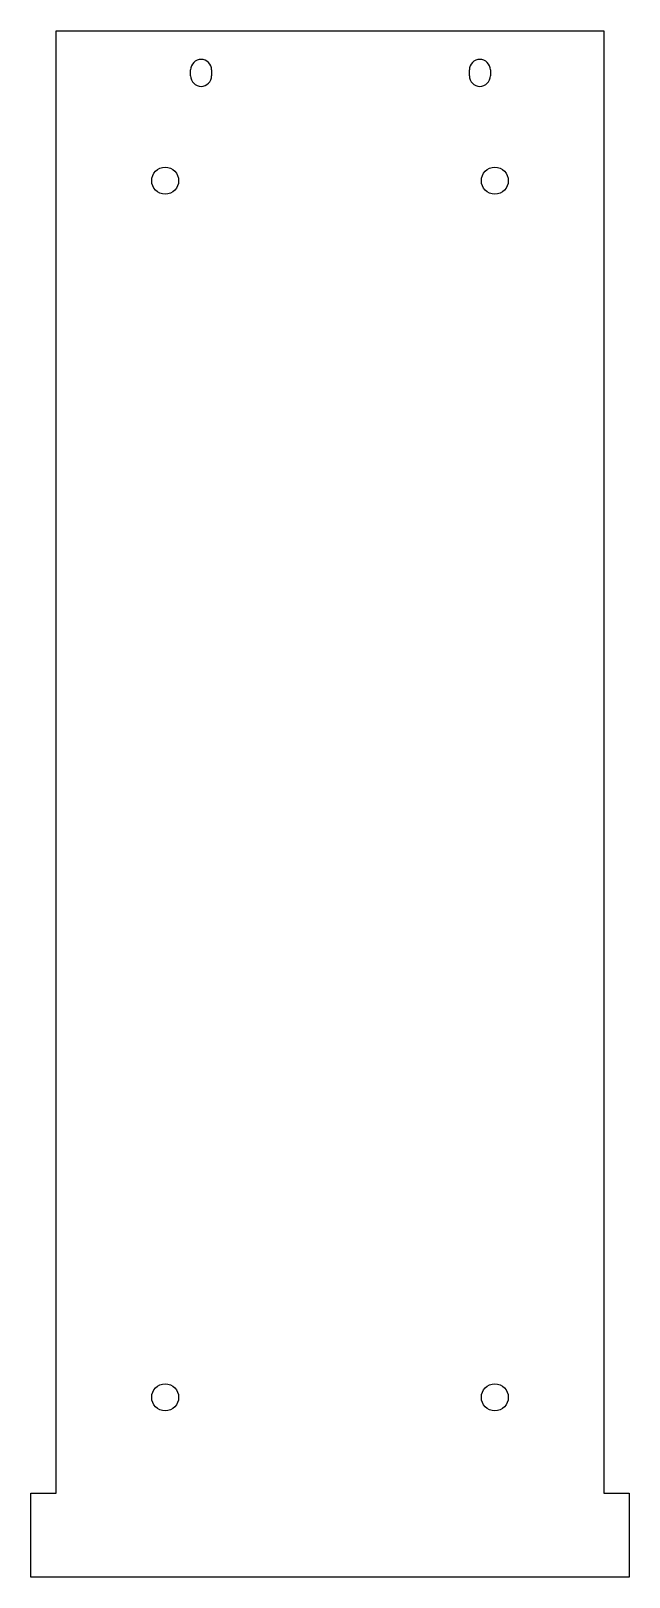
# Model space of a CAD drawing. Header units: millimetres. Extents: x -100 to 100, y -263 to 253.
import ezdxf

# ---------------------------------------------------------------- set-up
doc = ezdxf.new("R2010")
doc.units = ezdxf.units.MM

msp = doc.modelspace()

# ---------------------------------------------------------------- linework, layer by layer
at = {"color": 7, "linetype": 'Continuous', "lineweight": 25}
for p, q in [((-91.39, -235), (-91.39, 253)), ((-91.39, 253), (91.39, 253)), ((91.39, 253), (91.39, -235)), ((-46.5, 238), (-46.5, 240)), ((-39.5, 240), (-39.5, 238)), ((46.5, 238), (46.5, 240)), ((53.5, 240), (53.5, 238)), ((-99.79, -263), (-99.79, -235)), ((-99.79, -235), (-91.39, -235)), ((91.39, -235), (99.79, -235)), ((99.79, -235), (99.79, -263)), ((99.79, -263), (-99.79, -263))]:
    msp.add_line(p, q, dxfattribs=at)
for centre in [(-55, 203), (55, 203), (-55, -203), (55, -203)]:
    msp.add_circle(centre, 4.5, dxfattribs=at)
for centre, start, end in [((-43, 240), 0, 180), ((50, 240), 0, 180), ((-43, 238), 180, 0), ((50, 238), 180, 0)]:
    msp.add_arc(centre, 3.5, start, end, dxfattribs=at)

doc.saveas('drawing.dxf')
